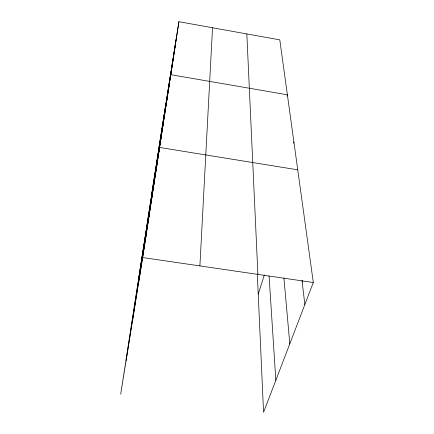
<?xml version="1.0" encoding="UTF-8"?>
<svg xmlns="http://www.w3.org/2000/svg" width="434" height="434" viewBox="0 0 434 434"><rect width="100%" height="100%" fill="white"/><g stroke="black" fill="none" stroke-linecap="round" stroke-linejoin="round"><path stroke-width="0.65" d="M199.895 265.917L212.53 27.754M138.934 280.809L176.074 39.586M178.922 21.7L161.16 133.249L120.695 394.186L142.678 257.546L178.922 21.7L279.8 39.868L313.305 282.501L263.557 412.3L257.313 273.849M126.104 360.562L165.772 104.285M132.272 322.223L170.833 72.505M172.168 64.981L175.146 46.264M170.736 74.268L173.763 55.27M151.553 195.213L172.309 64.731M165.989 105.088L169.168 85.189M162.387 128.486L167.464 96.267M160.434 141.191L163.759 120.359M158.361 154.645L161.741 133.498M138.864 277.038L159.598 147.452L297.746 169.83M153.755 184.553L157.244 162.766M151.184 201.235L154.726 179.128M148.439 219.072L152.036 196.651M145.498 238.179L149.144 215.459M142.336 258.702L146.036 235.7M287.02 96.104L287.389 94.802L170.779 74.691M293.503 143.236L293.894 141.945M258.23 294.16L264.344 274.917M302.178 282.051L302.634 280.803M142.678 257.546L313.305 282.501M302.021 280.744L304.863 304.527M283.917 278.08L289.804 343.809M269.085 276.138L275.834 380.265M246.827 33.928L257.899 274.397"/></g></svg>
